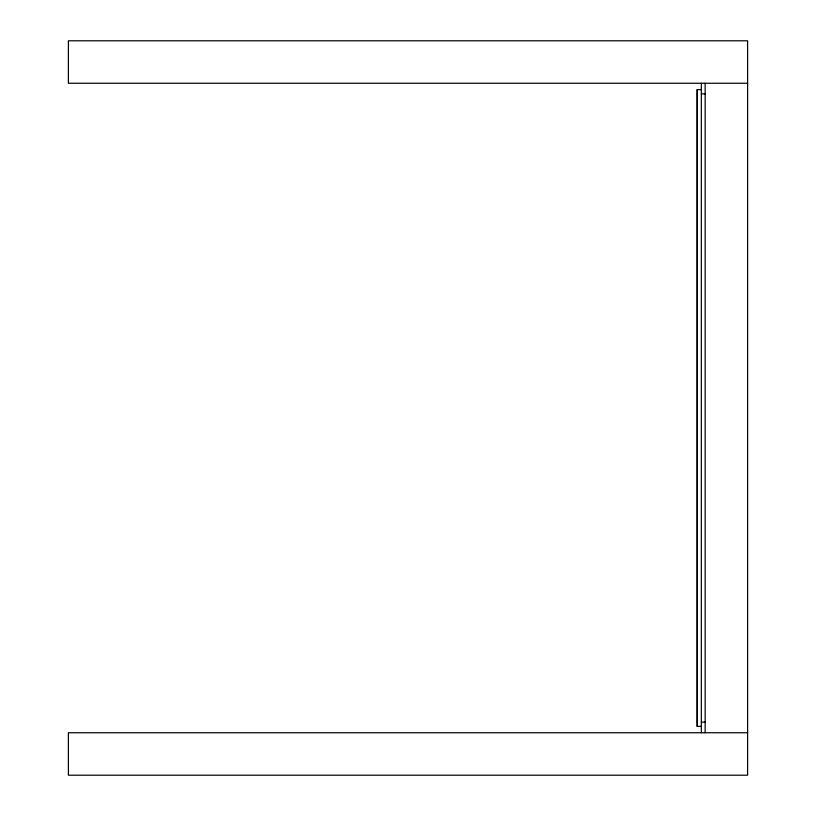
<?xml version="1.0" encoding="UTF-8"?>
<svg xmlns="http://www.w3.org/2000/svg" width="816" height="816" viewBox="0 0 816 816"><rect width="100%" height="100%" fill="white"/><g stroke="black" fill="none" stroke-linecap="round" stroke-linejoin="round"><path stroke-width="1.22" d="M747.609 83.252L68.391 83.252L68.391 40.8L747.609 40.8L747.609 775.2L68.391 775.2L68.391 732.748L747.609 732.748M701.332 89.617L697.088 89.617L697.088 726.383L701.332 726.383M701.332 93.86L705.157 93.86M701.332 722.14L705.157 722.14M705.157 83.252L705.157 732.748M701.332 83.252L701.332 732.748M697.303 89.617L697.303 726.383"/></g></svg>
